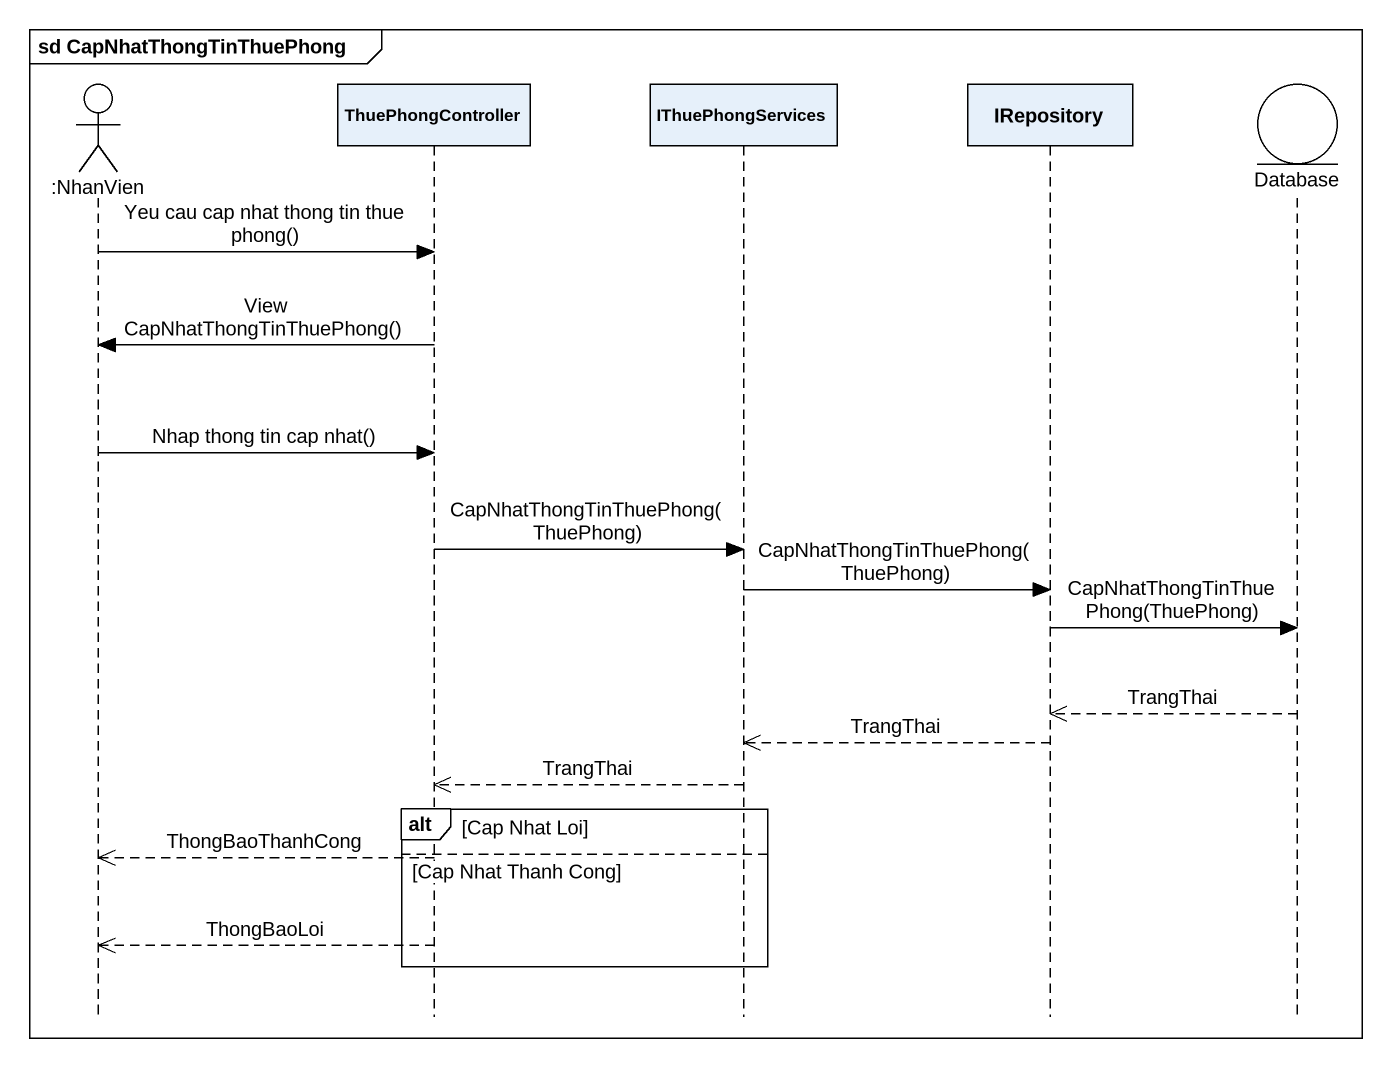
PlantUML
@startuml
mainframe sd CapNhatThongTinThuePhong
hide footbox
actor ":NhanVien" as NhanVien
participant ThuePhongController
participant IThuePhongServices
participant IRepository
entity "Database" as Database_

NhanVien -> ThuePhongController : Yeu cau cap nhat thong tin thue phong()
ThuePhongController -> NhanVien : View CapNhatThongTinThuePhong()
NhanVien -> ThuePhongController : Nhap thong tin cap nhat()
ThuePhongController -> IThuePhongServices : CapNhatThongTinThuePhong(ThuePhong)
IThuePhongServices -> IRepository : CapNhatThongTinThuePhong(ThuePhong)
IRepository -> Database_ : CapNhatThongTinThuePhong(ThuePhong)
Database_ -->> IRepository : TrangThai
IRepository -->> IThuePhongServices : TrangThai
IThuePhongServices -->> ThuePhongController : TrangThai
alt Cap Nhat Loi
else Cap Nhat Thanh Cong
  ThuePhongController -->> NhanVien : ThongBaoThanhCong
  ThuePhongController -->> NhanVien : ThongBaoLoi
end
@enduml
